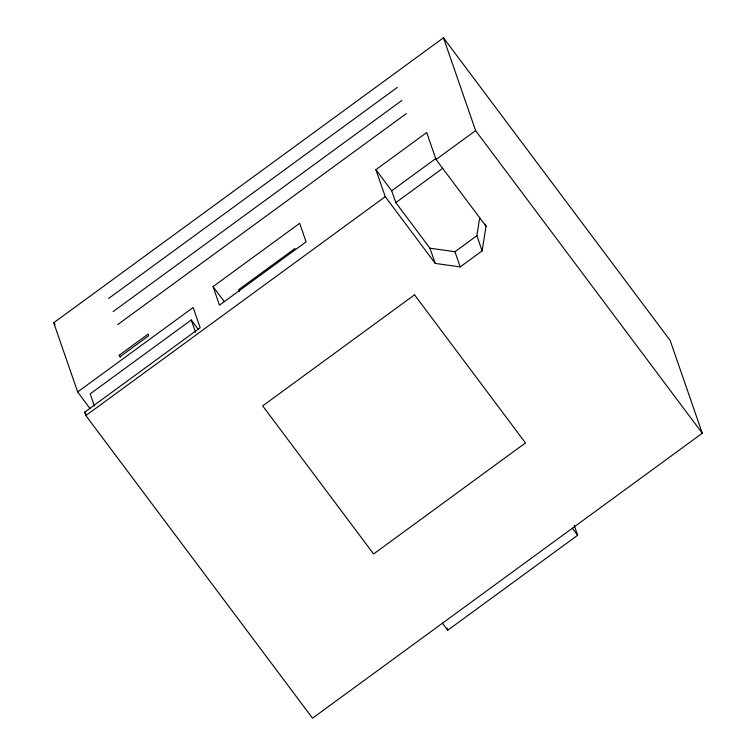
<?xml version="1.0" encoding="UTF-8"?>
<svg xmlns="http://www.w3.org/2000/svg" width="756" height="756" viewBox="0 0 756 756"><rect width="100%" height="100%" fill="white"/><g stroke="black" fill="none" stroke-linecap="round" stroke-linejoin="round"><path stroke-width="1.13" d="M482.139 250.879L486.032 226.242L436.051 159.525L426.705 132.527L375.893 169.675L385.239 196.673L435.22 263.4L460.196 266.915L482.139 250.879L476.875 235.692L479.71 217.775M77.67 391.939L53.714 322.755L443.47 37.8L670.147 340.436L702.286 433.245L312.53 718.2L85.853 415.564L84.681 412.19L200.16 327.764L193.149 307.512L77.67 391.939L90.144 408.779M108.618 298.478L397.325 87.394M113.145 311.557L401.852 100.472M117.671 324.626L406.388 113.551M119.221 355.216L148.091 334.114L148.677 335.796L119.807 356.908L119.221 355.216L120.629 357.097M213.05 286.618L299.669 223.294L306.095 241.854L219.476 305.178L213.05 286.618L224.296 301.635M198.27 329.436L191.259 319.977L90.21 393.848L94.453 406.114M295.048 248.45L238.754 289.614L239.425 291.542M435.22 263.4L429.956 248.214L395.794 202.608L391.702 190.796L435.928 158.458M85.853 415.564L385.239 196.673M436.051 159.525L475.609 130.608L443.47 37.8M395.794 202.608L442.846 168.21M429.956 248.214L454.932 251.729L476.875 235.692M442.449 623.218L447.722 630.249L577.641 535.267L574.191 525.297M475.609 130.608L702.286 433.245M375.893 169.675L391.702 190.796M572.368 528.227L577.641 535.267M53.714 322.755L55.122 324.645M84.681 412.19L85.929 413.863M485.276 224.078L486.032 226.242M454.932 251.729L460.196 266.915M446.957 628.038L447.722 630.249M191.259 319.977L195.502 332.243M414.543 294.84L262.672 405.877L373.596 553.968L525.467 442.931L414.543 294.84"/></g></svg>
